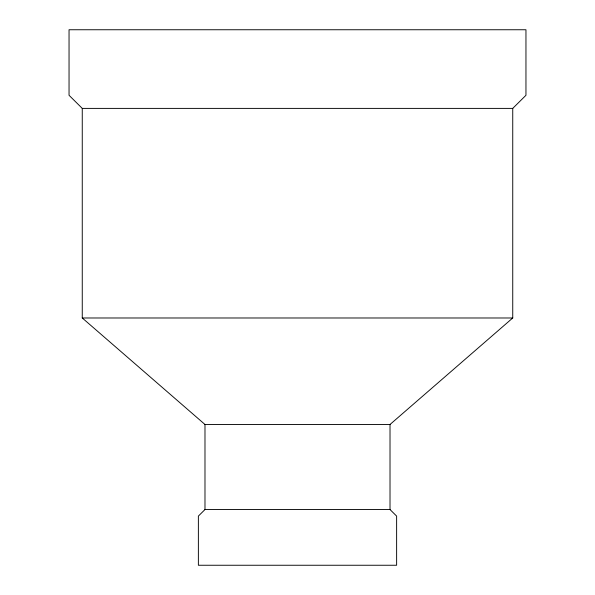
<?xml version="1.0" encoding="UTF-8"?>
<svg xmlns="http://www.w3.org/2000/svg" width="595" height="595" viewBox="0 0 595 595"><rect width="100%" height="100%" fill="white"/><g stroke="black" fill="none" stroke-linecap="round" stroke-linejoin="round"><path stroke-width="0.89" d="M512.741 108.394L525.958 95.289L525.958 29.75L69.042 29.75L69.042 95.289L82.259 108.394L512.741 108.394L512.741 317.983L390.015 424.48L204.985 424.48L82.259 317.983L82.259 108.394M204.985 509.543L198.373 516.096L198.373 565.25L396.627 565.25L396.627 516.096L390.015 509.543L204.985 509.543L204.985 424.48M82.259 317.983L512.741 317.983M390.015 424.48L390.015 509.543"/></g></svg>
